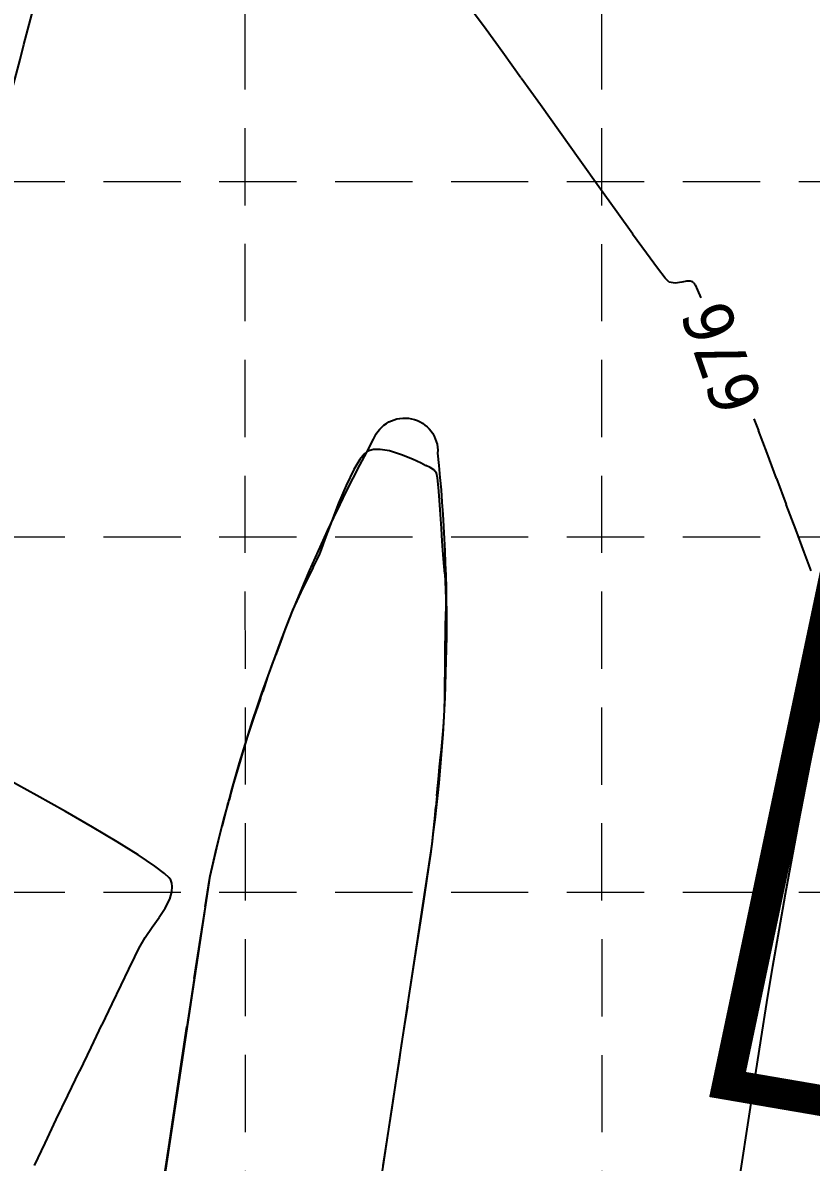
# Model space of a CAD drawing. Header units: inches. Extents: x 6967 to 7890, y 13663 to 15138.
# Drawn here: x 7046.4 to 7097.4, y 14130 to 14203.8 of the extents above; entities that cross this region are included whole.
import ezdxf

# ---------------------------------------------------------------- set-up
doc = ezdxf.new("R2010")
doc.units = ezdxf.units.IN
doc.header["$MEASUREMENT"] = 0
for name, pattern in [('DASHED', [0.75, 0.5, -0.25]), ('HIDDEN', [0.375, 0.25, -0.125]), ('xGWI003pt$0$PHANTOM2', [1.25, 0.625, -0.125, 0.125, -0.125, 0.125, -0.125])]:
    doc.linetypes.add(name, pattern=pattern)
for name, color, linetype in [('EC', 35, 'Continuous'), ('GRID', 254, 'HIDDEN'), ('LIMITS OF DISTURBANCE', 1, 'HIDDEN'), ('V-ROAD-BACK-P', 2, 'Continuous'), ('xGWI003pt$0$C-PROP-ADJ-E', 6, 'xGWI003pt$0$PHANTOM2')]:
    doc.layers.add(name, color=color, linetype=linetype)
doc.styles.add('L80', font='TAHOMA.TTF', dxfattribs={"height": 3.2})

msp = doc.modelspace()

# ---------------------------------------------------------------- linework, layer by layer
at = {"layer": 'EC', "color": 35}
for points, elevation in [([(7076.363, 14203.31), (7075.419, 14204.588)], 676), ([(7082.42, 14194.862), (7081.148, 14196.649)], 676), ([(7087.464, 14187.867), (7086.748, 14188.831)], 676), ([(7088.207, 14186.966), (7087.962, 14187.228)], 676), ([(7089.347, 14187.034), (7089.021, 14186.971)], 676), ([(7094.006, 14177.352), (7093.717, 14178.11)], 676), ([(7068.466, 14175.828), (7068.191, 14175.48)], 677), ([(7072.465, 14175.081), (7072.159, 14175.234)], 677), ([(7067.802, 14174.828), (7067.303, 14173.801)], 677), ([(7073.409, 14171.928), (7073.348, 14172.853)], 677), ([(7065.555, 14169.322), (7065.41, 14169.017)], 677), ([(7073.605, 14169.044), (7073.554, 14169.612)], 677), ([(7065.41, 14169.017), (7065.284, 14168.754)], 677), ([(7073.654, 14168.55), (7073.605, 14169.044)], 677), ([(7073.699, 14168.081), (7073.654, 14168.55)], 677), ([(7065.012, 14168.186), (7064.848, 14167.852)], 677), ([(7073.773, 14166.49), (7073.764, 14167.018)], 677), ([(7073.771, 14165.942), (7073.773, 14166.49)], 677), ([(7063.841, 14165.735), (7063.591, 14165.126)], 677), ([(7073.759, 14165.366), (7073.771, 14165.942)], 677), ([(7063.591, 14165.126), (7063.359, 14164.522)], 677), ([(7073.744, 14164.756), (7073.759, 14165.366)], 677), ([(7063.359, 14164.522), (7063.154, 14163.963)], 677), ([(7073.727, 14164.107), (7073.744, 14164.756)], 677), ([(7073.706, 14162.089), (7073.708, 14162.769)], 677), ([(7062.428, 14162.018), (7062.318, 14161.704)], 677), ([(7062.318, 14161.704), (7062.221, 14161.418)], 677), ([(7062.124, 14161.126), (7062.012, 14160.79)], 677), ([(7073.691, 14160.013), (7073.699, 14160.692)], 677), ([(7073.676, 14159.372), (7073.691, 14160.013)], 677), ([(7073.651, 14158.788), (7073.676, 14159.372)], 677), ([(7061.131, 14158.225), (7060.919, 14157.571)], 677), ([(7073.408, 14156.181), (7073.465, 14156.702)], 677), ([(7060.227, 14155.237), (7060.021, 14154.518)], 677), ([(7073.244, 14154.388), (7073.296, 14155.014)], 677), ([(7059.867, 14153.972), (7059.786, 14153.688)], 677), ([(7049.129, 14152.693), (7047.282, 14153.733)], 677), ([(7059.603, 14153.063), (7059.556, 14152.878)], 677), ([(7073.125, 14152.993), (7073.187, 14153.713)], 677), ([(7052.476, 14150.737), (7050.882, 14151.683)], 677), ([(7053.847, 14149.882), (7052.476, 14150.737)], 677), ([(7055.843, 14148.392), (7055.548, 14148.675)], 677), ([(7072.512, 14148.053), (7072.664, 14149.082)], 677), ([(7055.953, 14148.242), (7055.843, 14148.392)], 677), ([(7055.98, 14148.18), (7055.953, 14148.242)], 677), ([(7056.011, 14148.064), (7055.98, 14148.18)], 677), ([(7072.335, 14146.884), (7072.512, 14148.053)], 677), ([(7055.892, 14147.027), (7056.024, 14147.487)], 677), ([(7054.29, 14144.547), (7054.742, 14145.215)], 677), ([(7070.89, 14137.55), (7071.078, 14138.781)], 677), ([(7070.725, 14136.469), (7070.89, 14137.55)], 677), ([(7055.848, 14131.267), (7055.21, 14127.039)], 677)]:
    msp.add_lwpolyline(points, dxfattribs=dict(at, elevation=elevation))
at = {"layer": 'EC', "color": 35, "extrusion": (0.808908, 0.587936, 0), "elevation": 14074.757}
msp.add_lwpolyline([(7326.882, 676), (7328.72, 676)], dxfattribs=at)
at = {"layer": 'EC', "color": 35, "extrusion": (0.811622, 0.584183, 0), "elevation": 14040.669}
msp.add_lwpolyline([(7389.975, 676), (7391.997, 676)], dxfattribs=at)
at = {"layer": 'EC', "color": 35, "extrusion": (0.813289, 0.58186, 0), "elevation": 14019.488}
msp.add_lwpolyline([(7427.935, 676), (7430.077, 676)], dxfattribs=at)
at = {"layer": 'EC', "color": 35, "extrusion": (0.814234, 0.580537, 0), "elevation": 14007.393}
msp.add_lwpolyline([(7448.519, 676), (7450.719, 676)], dxfattribs=at)
at = {"layer": 'EC', "color": 35, "extrusion": (0.814417, 0.58028, 0), "elevation": 14005.04}
msp.add_lwpolyline([(7448.626, 676), (7450.748, 676)], dxfattribs=at)
at = {"layer": 'EC', "color": 35, "extrusion": (0.813607, 0.581415, 0), "elevation": 14015.414}
msp.add_lwpolyline([(7427.1, 676), (7429.087, 676)], dxfattribs=at)
at = {"layer": 'EC', "color": 35, "extrusion": (0.811937, 0.583745, 0), "elevation": 14036.648}
msp.add_lwpolyline([(7385.103, 676), (7386.892, 676)], dxfattribs=at)
at = {"layer": 'EC', "color": 35, "extrusion": (0.808847, 0.588019, 0), "elevation": 14075.395}
msp.add_lwpolyline([(7309.458, 676), (7310.985, 676)], dxfattribs=at)
at = {"layer": 'EC', "color": 35, "extrusion": (0.788861, 0.614571, 0), "elevation": 14310.48}
msp.add_lwpolyline([(6835.701, 676), (6836.511, 676)], dxfattribs=at)
at = {"layer": 'EC', "color": 35, "extrusion": (-0.015165, -0.999885, 0), "elevation": -14292.915}
msp.add_lwpolyline([(6873.608, 676), (6873.38, 676)], dxfattribs=at)
at = {"layer": 'EC', "color": 35, "extrusion": (-0.302885, -0.953027, 0), "elevation": -15667.951}
msp.add_lwpolyline([(2459.661, 676), (2459.514, 676)], dxfattribs=at)
at = {"layer": 'EC', "color": 35, "extrusion": (-0.173807, -0.98478, 0), "elevation": -15203.019}
msp.add_lwpolyline([(4514.925, 676), (4514.522, 676)], dxfattribs=at)
at = {"layer": 'EC', "color": 35, "extrusion": (0.177489, -0.984123, 0), "elevation": -12703.495}
msp.add_lwpolyline([(9494.503, 676), (9494.078, 676)], dxfattribs=at)
at = {"layer": 'EC', "color": 35, "extrusion": (-0.506926, -0.86199, 0), "elevation": -15822.995}
msp.add_lwpolyline([(-1080.413, 676), (-1080.489, 676)], dxfattribs=at)
at = {"layer": 'EC', "color": 35, "extrusion": (-0.690523, -0.723311, 0), "elevation": -15157.225}
msp.add_lwpolyline([(-4668.248, 676), (-4668.296, 676)], dxfattribs=at)
at = {"layer": 'EC', "color": 35, "extrusion": (0.83251, 0.55401, 0), "elevation": 13762.036}
msp.add_lwpolyline([(7882.762, 676), (7882.916, 676)], dxfattribs=at)
at = {"layer": 'EC', "color": 35, "extrusion": (0.896684, 0.442671, 0), "elevation": 12637.483}
msp.add_lwpolyline([(9582.198, 676), (9582.568, 676)], dxfattribs=at)
at = {"layer": 'EC', "color": 35, "extrusion": (0.923732, 0.383039, 0), "elevation": 11983.29}
msp.add_lwpolyline([(10388.172, 676), (10388.708, 676)], dxfattribs=at)
at = {"layer": 'EC', "color": 35, "extrusion": (0.936004, 0.351991, 0), "elevation": 11630.308}
msp.add_lwpolyline([(10771.461, 676), (10773.029, 676)], dxfattribs=at)
at = {"layer": 'EC', "color": 35, "extrusion": (0.65735, -0.753585, 0), "elevation": -6036.232}
msp.add_lwpolyline([(14645.406, 677), (14645.177, 677)], dxfattribs=at)
at = {"layer": 'EC', "color": 35, "extrusion": (-0.50242, 0.864623, 0), "elevation": 8705.456}
msp.add_lwpolyline([(-13234.107, 677), (-13234.011, 677)], dxfattribs=at)
at = {"layer": 'EC', "color": 35, "extrusion": (0.372342, -0.928095, 0), "elevation": -10524.722}
msp.add_lwpolyline([(11838.903, 677), (11838.783, 677)], dxfattribs=at)
at = {"layer": 'EC', "color": 35, "extrusion": (0.221253, -0.975216, 0), "elevation": -12260.738}
msp.add_lwpolyline([(10030.393, 677), (10030.14, 677)], dxfattribs=at)
at = {"layer": 'EC', "color": 35, "extrusion": (0.022464, -0.999748, 0), "elevation": -14013.748}
msp.add_lwpolyline([(7386.168, 677), (7385.752, 677)], dxfattribs=at)
at = {"layer": 'EC', "color": 35, "extrusion": (-0.160135, -0.987095, 0), "elevation": -15125.268}
msp.add_lwpolyline([(4708.788, 677), (4708.171, 677)], dxfattribs=at)
at = {"layer": 'EC', "color": 35, "extrusion": (-0.296059, -0.95517, 0), "elevation": -15633.688}
msp.add_lwpolyline([(2557.026, 677), (2556.209, 677)], dxfattribs=at)
at = {"layer": 'EC', "color": 35, "extrusion": (0.858863, -0.512205, 0), "elevation": -1190.151}
msp.add_lwpolyline([(15795.16, 677), (15794.401, 677)], dxfattribs=at)
at = {"layer": 'EC', "color": 35, "extrusion": (-0.381874, -0.924215, 0), "elevation": -15801.661}
msp.add_lwpolyline([(1122.428, 677), (1121.654, 677)], dxfattribs=at)
at = {"layer": 'EC', "color": 35, "extrusion": (-0.430555, -0.902564, 0), "elevation": -15839.014}
msp.add_lwpolyline([(279.854, 677), (279.236, 677)], dxfattribs=at)
at = {"layer": 'EC', "color": 35, "extrusion": (0.936716, 0.350091, 0), "elevation": 11608.433}
msp.add_lwpolyline([(10793.295, 676), (10795.033, 676)], dxfattribs=at)
at = {"layer": 'EC', "color": 35, "extrusion": (-0.415768, -0.909471, 0), "elevation": -15832.326}
msp.add_lwpolyline([(538.956, 677), (538.651, 677)], dxfattribs=at)
at = {"layer": 'EC', "color": 35, "extrusion": (-0.525326, -0.850901, 0), "elevation": -15776.979}
msp.add_lwpolyline([(-1427.996, 677), (-1428.267, 677)], dxfattribs=at)
at = {"layer": 'EC', "color": 35, "extrusion": (0.763379, 0.64595, 0), "elevation": 14555.588}
msp.add_lwpolyline([(6251.691, 677), (6251.968, 677)], dxfattribs=at)
at = {"layer": 'EC', "color": 35, "extrusion": (0.977761, 0.209723, 0), "elevation": 9888.597}
msp.add_lwpolyline([(12375.65, 677), (12375.962, 677)], dxfattribs=at)
at = {"layer": 'EC', "color": 35, "extrusion": (0.920313, -0.391184, 0), "elevation": 959.569}
msp.add_lwpolyline([(15808.942, 677), (15807.695, 677)], dxfattribs=at)
at = {"layer": 'EC', "color": 35, "extrusion": (0.994398, 0.1057, 0), "elevation": 8531.813}
msp.add_lwpolyline([(13346.634, 677), (13347.255, 677)], dxfattribs=at)
at = {"layer": 'EC', "color": 35, "extrusion": (0.937006, 0.349313, 0), "elevation": 11599.469}
msp.add_lwpolyline([(10801.132, 676), (10802.927, 676)], dxfattribs=at)
at = {"layer": 'EC', "color": 35, "extrusion": (0.996982, 0.077636, 0), "elevation": 8152.317}
msp.add_lwpolyline([(13580.933, 677), (13581.76, 677)], dxfattribs=at)
at = {"layer": 'EC', "color": 35, "extrusion": (0.931428, -0.363927, 0), "elevation": 1424.417}
msp.add_lwpolyline([(15772.604, 677), (15771.375, 677)], dxfattribs=at)
at = {"layer": 'EC', "color": 35, "extrusion": (0.936975, 0.349396, 0), "elevation": 11600.423}
msp.add_lwpolyline([(10798.369, 676), (10800.107, 676)], dxfattribs=at)
at = {"layer": 'EC', "color": 35, "extrusion": (0.937515, -0.347944, 0), "elevation": 1693.94}
msp.add_lwpolyline([(15744.707, 677), (15743.62, 677)], dxfattribs=at)
at = {"layer": 'EC', "color": 35, "extrusion": (0.998151, 0.060787, 0), "elevation": 7921.798}
msp.add_lwpolyline([(13714.828, 677), (13715.749, 677)], dxfattribs=at)
at = {"layer": 'EC', "color": 35, "extrusion": (0.998147, 0.060856, 0), "elevation": 7922.751}
msp.add_lwpolyline([(13713.469, 677), (13714.278, 677)], dxfattribs=at)
at = {"layer": 'EC', "color": 35, "extrusion": (0.936581, 0.35045, 0), "elevation": 11612.566}
msp.add_lwpolyline([(10783.741, 676), (10785.31, 676)], dxfattribs=at)
at = {"layer": 'EC', "color": 35, "extrusion": (0.939647, -0.342147, 0), "elevation": 1791.149}
msp.add_lwpolyline([(15732.857, 677), (15732.037, 677)], dxfattribs=at)
at = {"layer": 'EC', "color": 35, "extrusion": (0.997623, 0.068911, 0), "elevation": 8033.182}
msp.add_lwpolyline([(13648.483, 677), (13649.073, 677)], dxfattribs=at)
at = {"layer": 'EC', "color": 35, "extrusion": (0.932665, -0.360744, 0), "elevation": 1478.305}
msp.add_lwpolyline([(15764.512, 677), (15764.085, 677)], dxfattribs=at)
at = {"layer": 'EC', "color": 35, "extrusion": (0.935571, 0.353138, 0), "elevation": 11643.484}
msp.add_lwpolyline([(10749.066, 676), (10750.351, 676)], dxfattribs=at)
at = {"layer": 'EC', "color": 35, "extrusion": (0.901878, -0.431991, 0), "elevation": 251.248}
msp.add_lwpolyline([(15830.626, 677), (15830.334, 677)], dxfattribs=at)
at = {"layer": 'EC', "color": 35, "extrusion": (0.894574, -0.44692, 0), "elevation": -11.864}
msp.add_lwpolyline([(15831.613, 677), (15831.123, 677)], dxfattribs=at)
at = {"layer": 'EC', "color": 35, "extrusion": (0.902072, -0.431586, 0), "elevation": 258.364}
msp.add_lwpolyline([(15830.22, 677), (15829.881, 677)], dxfattribs=at)
at = {"layer": 'EC', "color": 35, "extrusion": (0.997135, 0.075641, 0), "elevation": 8125.127}
msp.add_lwpolyline([(13591.93, 677), (13592.426, 677)], dxfattribs=at)
at = {"layer": 'EC', "color": 35, "extrusion": (0.897393, -0.441232, 0), "elevation": 88.636}
msp.add_lwpolyline([(15830.88, 677), (15830.304, 677)], dxfattribs=at)
at = {"layer": 'EC', "color": 35, "extrusion": (0.998871, 0.047495, 0), "elevation": 7738.644}
msp.add_lwpolyline([(13815.061, 677), (13815.631, 677)], dxfattribs=at)
at = {"layer": 'EC', "color": 35, "extrusion": (0.903747, -0.428067, 0), "elevation": 320.029}
msp.add_lwpolyline([(15827.317, 677), (15826.688, 677)], dxfattribs=at)
at = {"layer": 'EC', "color": 35, "extrusion": (0.913359, -0.407155, 0), "elevation": 684.173}
msp.add_lwpolyline([(15815.131, 677), (15814.481, 677)], dxfattribs=at)
at = {"layer": 'EC', "color": 35, "extrusion": (0.938845, -0.34434, 0), "elevation": 1753.997}
msp.add_lwpolyline([(15729.39, 677), (15729.021, 677)], dxfattribs=at)
at = {"layer": 'EC', "color": 35, "extrusion": (0.940712, -0.339205, 0), "elevation": 1839.907}
msp.add_lwpolyline([(15720.075, 677), (15719.572, 677)], dxfattribs=at)
at = {"layer": 'EC', "color": 35, "extrusion": (0.999956, -0.009374, 0), "elevation": 6940.636}
msp.add_lwpolyline([(14228.456, 677), (14229.099, 677)], dxfattribs=at)
at = {"layer": 'EC', "color": 35, "extrusion": (0.999829, -0.018496, 0), "elevation": 6810.534}
msp.add_lwpolyline([(14291.826, 677), (14292.522, 677)], dxfattribs=at)
at = {"layer": 'EC', "color": 35, "extrusion": (0.932155, -0.36206, 0), "elevation": 1455.763}
msp.add_lwpolyline([(15759.097, 677), (15758.819, 677)], dxfattribs=at)
at = {"layer": 'EC', "color": 35, "extrusion": (0.933425, -0.358772, 0), "elevation": 1511.316}
msp.add_lwpolyline([(15754.19, 677), (15753.867, 677)], dxfattribs=at)
at = {"layer": 'EC', "color": 35, "extrusion": (0.938731, -0.34465, 0), "elevation": 1748.779}
msp.add_lwpolyline([(15728.719, 677), (15728.395, 677)], dxfattribs=at)
at = {"layer": 'EC', "color": 35, "extrusion": (0.934252, -0.356613, 0), "elevation": 1547.721}
msp.add_lwpolyline([(15750.053, 677), (15749.774, 677)], dxfattribs=at)
at = {"layer": 'EC', "color": 35, "extrusion": (0.999995, -0.003208, 0), "elevation": 7028.241}
msp.add_lwpolyline([(14184.009, 677), (14184.707, 677)], dxfattribs=at)
at = {"layer": 'EC', "color": 35, "extrusion": (0.94907, -0.315066, 0), "elevation": 2240.753}
msp.add_lwpolyline([(15665.241, 677), (15664.932, 677)], dxfattribs=at)
at = {"layer": 'EC', "color": 35, "extrusion": (0.999983, -0.005807, 0), "elevation": 6991.346}
msp.add_lwpolyline([(14201.532, 677), (14202.23, 677)], dxfattribs=at)
at = {"layer": 'EC', "color": 35, "extrusion": (0.94389, -0.330259, 0), "elevation": 1989.033}
msp.add_lwpolyline([(15698.19, 677), (15697.717, 677)], dxfattribs=at)
at = {"layer": 'EC', "color": 35, "extrusion": (0.94502, -0.327012, 0), "elevation": 2042.993}
msp.add_lwpolyline([(15691.596, 677), (15691.258, 677)], dxfattribs=at)
at = {"layer": 'EC', "color": 35, "extrusion": (0.944446, -0.328667, 0), "elevation": 2015.51}
msp.add_lwpolyline([(15694.34, 677), (15693.764, 677)], dxfattribs=at)
at = {"layer": 'EC', "color": 35, "extrusion": (0.945955, -0.324297, 0), "elevation": 2088.043}
msp.add_lwpolyline([(15684.279, 677), (15683.634, 677)], dxfattribs=at)
at = {"layer": 'EC', "color": 35, "extrusion": (0.948303, -0.317366, 0), "elevation": 2202.754}
msp.add_lwpolyline([(15667.934, 677), (15667.252, 677)], dxfattribs=at)
at = {"layer": 'EC', "color": 35, "extrusion": (0.997935, -0.064236, 0), "elevation": 6149.534}
msp.add_lwpolyline([(14583.337, 677), (14583.932, 677)], dxfattribs=at)
at = {"layer": 'EC', "color": 35, "extrusion": (0.956066, -0.293153, 0), "elevation": 2600.365}
msp.add_lwpolyline([(15605.496, 677), (15604.742, 677)], dxfattribs=at)
at = {"layer": 'EC', "color": 35, "extrusion": (0.994799, -0.101862, 0), "elevation": 5594.648}
msp.add_lwpolyline([(14804.072, 677), (14804.56, 677)], dxfattribs=at)
at = {"layer": 'EC', "color": 35, "extrusion": (0.99639, -0.084897, 0), "elevation": 5846.086}
msp.add_lwpolyline([(14707.086, 677), (14707.609, 677)], dxfattribs=at)
at = {"layer": 'EC', "color": 35, "extrusion": (0.95898, -0.283474, 0), "elevation": 2757.967}
msp.add_lwpolyline([(15577.661, 677), (15576.819, 677)], dxfattribs=at)
at = {"layer": 'EC', "color": 35, "extrusion": (0.993857, -0.110672, 0), "elevation": 5463.265}
msp.add_lwpolyline([(14852.57, 677), (14853.059, 677)], dxfattribs=at)
at = {"layer": 'EC', "color": 35, "extrusion": (0.960608, -0.277907, 0), "elevation": 2848.271}
msp.add_lwpolyline([(15560.56, 677), (15559.72, 677)], dxfattribs=at)
at = {"layer": 'EC', "color": 35, "extrusion": (0.994932, -0.100546, 0), "elevation": 5614.211}
msp.add_lwpolyline([(14795.052, 677), (14795.647, 677)], dxfattribs=at)
at = {"layer": 'EC', "color": 35, "extrusion": (0.995995, -0.089405, 0), "elevation": 5779.436}
msp.add_lwpolyline([(14730.718, 677), (14731.295, 677)], dxfattribs=at)
at = {"layer": 'EC', "color": 35, "extrusion": (-0.485012, -0.874507, 0), "elevation": -15795.562}
msp.add_lwpolyline([(-701.835, 677), (-703.983, 677)], dxfattribs=at)
at = {"layer": 'EC', "color": 35, "extrusion": (0.962112, -0.272653, 0), "elevation": 2933.258}
msp.add_lwpolyline([(15543.174, 677), (15542.607, 677)], dxfattribs=at)
at = {"layer": 'EC', "color": 35, "extrusion": (0.996557, -0.082905, 0), "elevation": 5875.417}
msp.add_lwpolyline([(14691.394, 677), (14692.071, 677)], dxfattribs=at)
at = {"layer": 'EC', "color": 35, "extrusion": (0.962702, -0.270563, 0), "elevation": 2966.994}
msp.add_lwpolyline([(15535.462, 677), (15535.254, 677)], dxfattribs=at)
at = {"layer": 'EC', "color": 35, "extrusion": (0.958504, -0.285077, 0), "elevation": 2731.94}
msp.add_lwpolyline([(15578.723, 677), (15578.516, 677)], dxfattribs=at)
at = {"layer": 'EC', "color": 35, "extrusion": (0.95868, -0.284487, 0), "elevation": 2741.54}
msp.add_lwpolyline([(15577.272, 677), (15577.036, 677)], dxfattribs=at)
at = {"layer": 'EC', "color": 35, "extrusion": (-0.498937, -0.866638, 0), "elevation": -15782.336}
msp.add_lwpolyline([(-950.231, 677), (-952.254, 677)], dxfattribs=at)
at = {"layer": 'EC', "color": 35, "extrusion": (0.966267, -0.257543, 0), "elevation": 3176.451}
msp.add_lwpolyline([(15493.239, 677), (15492.97, 677)], dxfattribs=at)
at = {"layer": 'EC', "color": 35, "extrusion": (0.972408, -0.233287, 0), "elevation": 3563.092}
msp.add_lwpolyline([(15409.106, 677), (15408.915, 677)], dxfattribs=at)
at = {"layer": 'EC', "color": 35, "extrusion": (0.972594, -0.23251, 0), "elevation": 3575.394}
msp.add_lwpolyline([(15406.422, 677), (15406.256, 677)], dxfattribs=at)
at = {"layer": 'EC', "color": 35, "extrusion": (0.995645, -0.093225, 0), "elevation": 5722.902}
msp.add_lwpolyline([(14749.988, 677), (14750.753, 677)], dxfattribs=at)
at = {"layer": 'EC', "color": 35, "extrusion": (0.967226, -0.253915, 0), "elevation": 3234.561}
msp.add_lwpolyline([(15480.405, 677), (15479.674, 677)], dxfattribs=at)
at = {"layer": 'EC', "color": 35, "extrusion": (0.965763, -0.259426, 0), "elevation": 3146.25}
msp.add_lwpolyline([(15499.132, 677), (15498.595, 677)], dxfattribs=at)
at = {"layer": 'EC', "color": 35, "extrusion": (0.994677, -0.103044, 0), "elevation": 5577.094}
msp.add_lwpolyline([(14804.93, 677), (14805.734, 677)], dxfattribs=at)
at = {"layer": 'EC', "color": 35, "extrusion": (0.969623, -0.244605, 0), "elevation": 3383.225}
msp.add_lwpolyline([(15447.863, 677), (15447.012, 677)], dxfattribs=at)
at = {"layer": 'EC', "color": 35, "extrusion": (0.993309, -0.115488, 0), "elevation": 5391.319}
msp.add_lwpolyline([(14872.746, 677), (14873.587, 677)], dxfattribs=at)
at = {"layer": 'EC', "color": 35, "extrusion": (0.973034, -0.230662, 0), "elevation": 3604.604}
msp.add_lwpolyline([(15396.858, 677), (15395.962, 677)], dxfattribs=at)
at = {"layer": 'EC', "color": 35, "extrusion": (0.991342, -0.131307, 0), "elevation": 5153.566}
msp.add_lwpolyline([(14956.132, 677), (14956.793, 677)], dxfattribs=at)
at = {"layer": 'EC', "color": 35, "extrusion": (0.559325, 0.828948, 0), "elevation": 15674.915}
msp.add_lwpolyline([(2065.806, 677), (2067.114, 677)], dxfattribs=at)
at = {"layer": 'EC', "color": 35, "extrusion": (0.989958, -0.14136, 0), "elevation": 5001.529}
msp.add_lwpolyline([(15006.792, 677), (15007.659, 677)], dxfattribs=at)
at = {"layer": 'EC', "color": 35, "extrusion": (-0.610554, -0.791975, 0), "elevation": -15513.185}
msp.add_lwpolyline([(-3050.712, 677), (-3051.491, 677)], dxfattribs=at)
at = {"layer": 'EC', "color": 35, "extrusion": (0.977881, -0.209162, 0), "elevation": 3943.033}
msp.add_lwpolyline([(15312.783, 677), (15311.915, 677)], dxfattribs=at)
at = {"layer": 'EC', "color": 35, "extrusion": (0.990708, 0.136008, 0), "elevation": 8914.693}
msp.add_lwpolyline([(13056.69, 677), (13056.923, 677)], dxfattribs=at)
at = {"layer": 'EC', "color": 35, "extrusion": (0.98638, -0.164482, 0), "elevation": 4635.167}
msp.add_lwpolyline([(15116.795, 677), (15116.162, 677)], dxfattribs=at)
at = {"layer": 'EC', "color": 35, "extrusion": (0.998549, -0.05386, 0), "elevation": 6283.803}
msp.add_lwpolyline([(14506.987, 677), (14507.333, 677)], dxfattribs=at)
at = {"layer": 'EC', "color": 35, "extrusion": (0.987935, -0.15487, 0), "elevation": 4782.131}
msp.add_lwpolyline([(15070.314, 677), (15068.938, 677)], dxfattribs=at)
at = {"layer": 'EC', "color": 35, "extrusion": (0.831977, -0.554811, 0), "elevation": -1978.512}
msp.add_lwpolyline([(15683.308, 677), (15684.03, 677)], dxfattribs=at)
at = {"layer": 'EC', "color": 35, "extrusion": (0.889889, -0.456178, 0), "elevation": -174.6}
msp.add_lwpolyline([(15807.366, 677), (15808.02, 677)], dxfattribs=at)
at = {"layer": 'EC', "color": 35, "extrusion": (0.988354, -0.152169, 0), "elevation": 4823.309}
msp.add_lwpolyline([(15055.808, 677), (15053.764, 677)], dxfattribs=at)
at = {"layer": 'EC', "color": 35, "extrusion": (0.988395, -0.151904, 0), "elevation": 4841.287}
msp.add_lwpolyline([(15055.742, 677), (15057.031, 677)], dxfattribs=at)
at = {"layer": 'EC', "color": 35, "extrusion": (0.81242, -0.583073, 0), "elevation": -2516.276}
msp.add_lwpolyline([(15605.282, 677), (15606.057, 677)], dxfattribs=at)
at = {"layer": 'EC', "color": 35, "extrusion": (0.98821, -0.153107, 0), "elevation": 4822.959}
msp.add_lwpolyline([(15060.259, 677), (15061.623, 677)], dxfattribs=at)
at = {"layer": 'EC', "color": 35, "extrusion": (0.873073, -0.48759, 0), "elevation": -737.823}
msp.add_lwpolyline([(15787.999, 677), (15788.82, 677)], dxfattribs=at)
at = {"layer": 'EC', "color": 35, "extrusion": (0.988549, -0.150898, 0), "elevation": 4842.654}
msp.add_lwpolyline([(15047.552, 677), (15044.913, 677)], dxfattribs=at)
at = {"layer": 'EC', "color": 35, "extrusion": (0.988111, -0.153739, 0), "elevation": 4813.328}
msp.add_lwpolyline([(15061.934, 677), (15063.34, 677)], dxfattribs=at)
at = {"layer": 'EC', "color": 35, "extrusion": (0.900828, -0.434175, 0), "elevation": 213.445}
msp.add_lwpolyline([(15803.185, 677), (15803.788, 677)], dxfattribs=at)
at = {"layer": 'EC', "color": 35, "extrusion": (0.900391, -0.435082, 0), "elevation": 197.532}
msp.add_lwpolyline([(15802.498, 677), (15803.391, 677)], dxfattribs=at)
at = {"layer": 'EC', "color": 35, "extrusion": (0.988087, -0.153895, 0), "elevation": 4810.954}
msp.add_lwpolyline([(15061.277, 677), (15062.692, 677)], dxfattribs=at)
at = {"layer": 'EC', "color": 35, "extrusion": (0.90027, -0.435332, 0), "elevation": 193.137}
msp.add_lwpolyline([(15801.412, 677), (15802.553, 677)], dxfattribs=at)
at = {"layer": 'EC', "color": 35, "extrusion": (0.90028, -0.435312, 0), "elevation": 193.499}
msp.add_lwpolyline([(15800.062, 677), (15801.408, 677)], dxfattribs=at)
at = {"layer": 'EC', "color": 35, "extrusion": (0.988661, -0.150162, 0), "elevation": 4853.865}
msp.add_lwpolyline([(15041.3, 677), (15038.14, 677)], dxfattribs=at)
at = {"layer": 'EC', "color": 35, "extrusion": (0.988134, -0.153595, 0), "elevation": 4815.525}
msp.add_lwpolyline([(15058.425, 677), (15059.816, 677)], dxfattribs=at)
at = {"layer": 'EC', "color": 35, "extrusion": (0.900368, -0.435129, 0), "elevation": 196.708}
msp.add_lwpolyline([(15798.515, 677), (15800.023, 677)], dxfattribs=at)
at = {"layer": 'EC', "color": 35, "extrusion": (0.988258, -0.152793, 0), "elevation": 4827.751}
msp.add_lwpolyline([(15053.175, 677), (15054.51, 677)], dxfattribs=at)
at = {"layer": 'EC', "color": 35, "extrusion": (0.900518, -0.434818, 0), "elevation": 202.16}
msp.add_lwpolyline([(15796.818, 677), (15798.446, 677)], dxfattribs=at)
at = {"layer": 'EC', "color": 35, "extrusion": (0.988734, -0.149682, 0), "elevation": 4861.158}
msp.add_lwpolyline([(15035.784, 677), (15032.178, 677)], dxfattribs=at)
at = {"layer": 'EC', "color": 35, "extrusion": (0.900728, -0.434384, 0), "elevation": 209.785}
msp.add_lwpolyline([(15795.012, 677), (15796.718, 677)], dxfattribs=at)
at = {"layer": 'EC', "color": 35, "extrusion": (0.988629, -0.150377, 0), "elevation": 4864.527}
msp.add_lwpolyline([(15037.612, 677), (15038.992, 677)], dxfattribs=at)
at = {"layer": 'EC', "color": 35, "extrusion": (0.901005, -0.43381, 0), "elevation": 219.845}
msp.add_lwpolyline([(15793.133, 677), (15794.875, 677)], dxfattribs=at)
at = {"layer": 'EC', "color": 35, "extrusion": (0.988785, -0.149346, 0), "elevation": 4866.262}
msp.add_lwpolyline([(15030.527, 677), (15026.549, 677)], dxfattribs=at)
at = {"layer": 'EC', "color": 35, "extrusion": (0.988628, -0.150384, 0), "elevation": 4864.414}
msp.add_lwpolyline([(15036.028, 677), (15037.648, 677)], dxfattribs=at)
at = {"layer": 'EC', "color": 35, "extrusion": (0.901363, -0.433063, 0), "elevation": 232.923}
msp.add_lwpolyline([(15791.209, 677), (15792.945, 677)], dxfattribs=at)
at = {"layer": 'EC', "color": 35, "extrusion": (0.988627, -0.150387, 0), "elevation": 4864.373}
msp.add_lwpolyline([(15034.23, 677), (15036.041, 677)], dxfattribs=at)
at = {"layer": 'EC', "color": 35, "extrusion": (0.901832, -0.432086, 0), "elevation": 250.037}
msp.add_lwpolyline([(15789.26, 677), (15790.947, 677)], dxfattribs=at)
at = {"layer": 'EC', "color": 35, "extrusion": (0.988627, -0.150386, 0), "elevation": 4864.381}
msp.add_lwpolyline([(15032.274, 677), (15034.228, 677)], dxfattribs=at)
at = {"layer": 'EC', "color": 35, "extrusion": (0.902457, -0.430779, 0), "elevation": 272.912}
msp.add_lwpolyline([(15787.285, 677), (15788.881, 677)], dxfattribs=at)
at = {"layer": 'GRID', "color": 252, "linetype": 'HIDDEN', "lineweight": 0, "ltscale": 20}
for p, q in [((7060.839, 13779.434), (7060.627, 15112.636)), ((7083.963, 13779.43), (7083.599, 15112.6)), ((6991.593, 14193.479), (7865.68, 14193.479)), ((6991.593, 14170.477), (7865.68, 14170.477)), ((6991.593, 14147.475), (7865.68, 14147.475))]:
    msp.add_line(p, q, dxfattribs=at)
at = {"layer": 'LIMITS OF DISTURBANCE', "linetype": 'DASHED', "ltscale": 25, "const_width": 2}
msp.add_lwpolyline([(7626.68, 14301.006), (7537.696, 14305.63), (7486.929, 14312.377), (7396.549, 14337.663), (7372.92, 14344.826), (7341.409, 14355.654), (7272.761, 14383.79), (7321.112, 14493.627), (7084.447, 14614.894), (7078.433, 14602.87), (7300.437, 14489.887), (7255.526, 14390.868), (7231.156, 14402.508, 0.426649), (7192.435, 14387.891), (7143.122, 14290.437, 0.055483), (7100.956, 14177.591), (7091.992, 14135.021), (7118.278, 14130.517), (7275.487, 14103.266), (7373.361, 14083.725), (7470.495, 14064.556), (7646.846, 14024.455)], format="xyb", dxfattribs=at)
at = {"layer": 'V-ROAD-BACK-P', "color": 7}
for points in [[(7092.401, 14126.504), (7093.788, 14135.643, -0.07691), (7139.491, 14279.744), (7193.107, 14385.534)], [(7032.536, 14131.278), (7034.673, 14145.438, -0.029696), (7048.018, 14208.166)], [(7056.015, 14132.049), (7058.504, 14148.514, -0.069399), (7069.082, 14176.788, -0.860667), (7073.225, 14175.886, -0.05901), (7072.841, 14150.586), (7070.111, 14132.569)], [(7047.189, 14073.668), (7056.015, 14132.049, -0.069399)]]:
    msp.add_lwpolyline(points, format="xyb", dxfattribs=at)
msp.add_lwpolyline([(7070.111, 14132.569), (7060.913, 14071.849)], dxfattribs=at)
at = {"layer": 'xGWI003pt$0$C-PROP-ADJ-E', "color": 253}
msp.add_arc((7559.18, 14068.524), 540, 153.27167, 171.7172, dxfattribs=at)

# ---------------------------------------------------------------- texts
at = {"layer": 'EC', "color": 35, "insert": (7091.272, 14178.142, 676), "char_height": 3.2, "width": 8.40081, "attachment_point": 1, "rotation": 109.13729, "style": 'L80'}
msp.add_mtext('\\fTahoma|b0|i0|c0|p34;\\W1.0000000000;\\T1.0000000000;\\o\\l676', dxfattribs=at)

doc.saveas('drawing.dxf')
